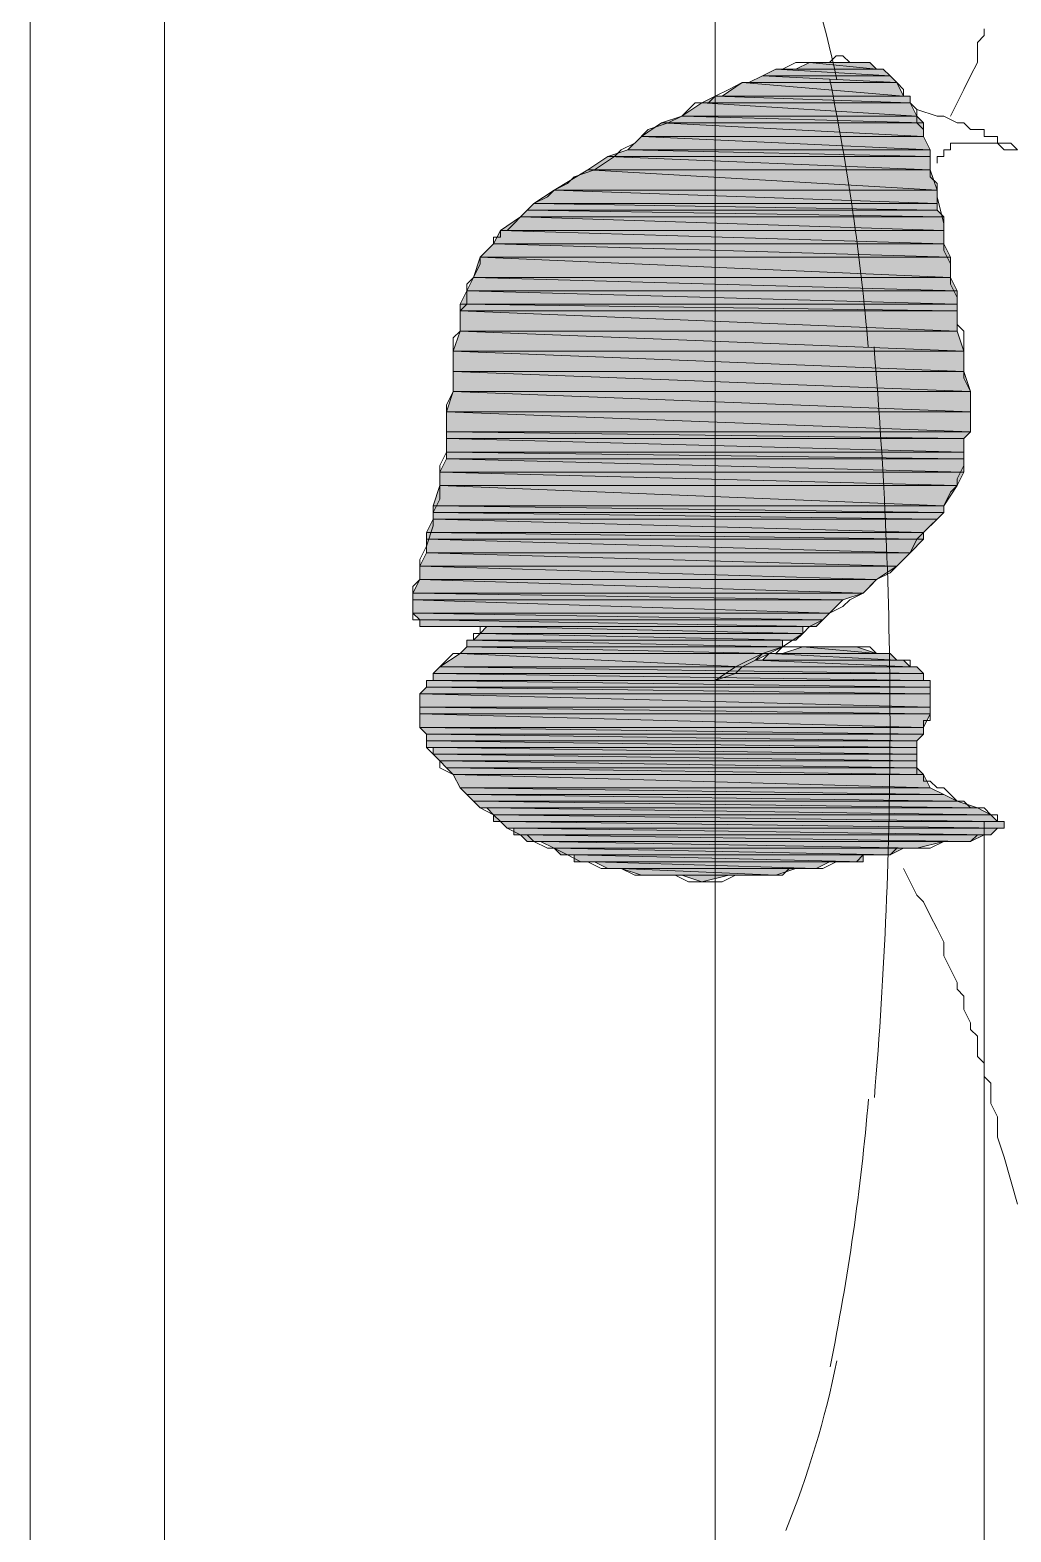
# Model space of a CAD drawing. Header units: millimetres. Extents: x -102235 to 28000, y -9692 to 28742.
# Drawn here: x -80958 to -80340, y 7153 to 8100 of the extents above; entities that cross this region are included whole.
import ezdxf

# ---------------------------------------------------------------- set-up
doc = ezdxf.new("R2010")
doc.units = ezdxf.units.MM
doc.header["$MEASUREMENT"] = 0
doc.layers.add('Drawing & Figure_Pen_No__1', color=7, linetype='Continuous', lineweight=13)
doc.layers.add('Drawing & Figure_Pen_No__141', color=7, linetype='Continuous', lineweight=20)

msp = doc.modelspace()

# ---------------------------------------------------------------- hatches: boundary and pattern name
at = {"layer": 'Drawing & Figure_Pen_No__1', "linetype": 'Continuous', "lineweight": 0, "true_color": 0x000000}
for points in [[(-80467.05, 8079.24), (-80475.52, 8075.01), (-80424.72, 8075.01)], [(-80428.95, 8079.24), (-80467.05, 8079.24), (-80424.72, 8075.01)], [(-80509.38, 8066.54), (-80522.08, 8058.08), (-80407.78, 8058.08)], [(-80412.02, 8066.54), (-80509.38, 8066.54), (-80407.78, 8058.08)], [(-80496.68, 8070.78), (-80505.15, 8066.54), (-80412.02, 8066.54)], [(-80488.22, 8075.01), (-80496.68, 8070.78), (-80416.25, 8070.78)], [(-80416.25, 8070.78), (-80496.68, 8070.78), (-80412.02, 8066.54)], [(-80420.48, 8075.01), (-80488.22, 8075.01), (-80416.25, 8070.78)], [(-80526.32, 8058.08), (-80534.78, 8053.84), (-80403.55, 8053.84)], [(-80403.55, 8058.08), (-80526.32, 8058.08), (-80403.55, 8053.84)], [(-80534.78, 8053.84), (-80547.48, 8045.38), (-80399.32, 8045.38)], [(-80403.55, 8053.84), (-80534.78, 8053.84), (-80399.32, 8045.38)], [(-80560.18, 8041.14), (-80572.88, 8032.68), (-80395.08, 8032.68)], [(-80547.48, 8045.38), (-80560.18, 8041.14), (-80395.08, 8041.14)], [(-80395.08, 8041.14), (-80560.18, 8041.14), (-80395.08, 8032.68)], [(-80399.32, 8045.38), (-80547.48, 8045.38), (-80395.08, 8041.14)], [(-80572.88, 8032.68), (-80581.35, 8024.21), (-80390.85, 8024.21)], [(-80395.08, 8032.68), (-80572.88, 8032.68), (-80390.85, 8024.21)], [(-80594.05, 8019.98), (-80606.75, 8011.51), (-80390.85, 8011.51)], [(-80581.35, 8024.21), (-80594.05, 8019.98), (-80390.85, 8019.98)], [(-80390.85, 8019.98), (-80594.05, 8019.98), (-80390.85, 8011.51)], [(-80390.85, 8024.21), (-80581.35, 8024.21), (-80390.85, 8019.98)], [(-80606.75, 8011.51), (-80627.92, 7998.81), (-80386.62, 7998.81)], [(-80390.85, 8011.51), (-80606.75, 8011.51), (-80386.62, 7998.81)], [(-80627.92, 7998.81), (-80640.62, 7990.34), (-80386.62, 7990.34)], [(-80386.62, 7998.81), (-80627.92, 7998.81), (-80386.62, 7990.34)], [(-80649.08, 7981.88), (-80661.78, 7973.41), (-80382.38, 7973.41)], [(-80644.85, 7986.11), (-80649.08, 7981.88), (-80382.38, 7981.88)], [(-80382.38, 7981.88), (-80649.08, 7981.88), (-80382.38, 7973.41)], [(-80640.62, 7990.34), (-80644.85, 7986.11), (-80386.62, 7986.11)], [(-80386.62, 7986.11), (-80644.85, 7986.11), (-80382.38, 7981.88)], [(-80386.62, 7990.34), (-80640.62, 7990.34), (-80386.62, 7986.11)], [(-80661.78, 7973.41), (-80666.02, 7964.94), (-80382.38, 7964.94)], [(-80382.38, 7973.41), (-80661.78, 7973.41), (-80382.38, 7964.94)], [(-80666.02, 7964.94), (-80674.48, 7956.48), (-80378.15, 7956.48)], [(-80382.38, 7964.94), (-80666.02, 7964.94), (-80378.15, 7956.48)], [(-80674.48, 7956.48), (-80678.72, 7943.78), (-80378.15, 7943.78)], [(-80378.15, 7956.48), (-80674.48, 7956.48), (-80378.15, 7943.78)], [(-80678.72, 7943.78), (-80682.95, 7935.31), (-80373.92, 7935.31)], [(-80378.15, 7943.78), (-80678.72, 7943.78), (-80373.92, 7935.31)], [(-80682.95, 7935.31), (-80687.18, 7926.84), (-80373.92, 7926.84)], [(-80373.92, 7935.31), (-80682.95, 7935.31), (-80373.92, 7926.84)], [(-80373.92, 7926.84), (-80687.18, 7926.84), (-80373.92, 7922.61)], [(-80687.18, 7926.84), (-80687.18, 7922.61), (-80373.92, 7922.61)], [(-80373.92, 7922.61), (-80687.18, 7922.61), (-80373.92, 7909.91)], [(-80687.18, 7922.61), (-80687.18, 7909.91), (-80373.92, 7909.91)], [(-80687.18, 7909.91), (-80691.42, 7897.21), (-80369.68, 7897.21)], [(-80373.92, 7909.91), (-80687.18, 7909.91), (-80369.68, 7897.21)], [(-80369.68, 7897.21), (-80691.42, 7897.21), (-80369.68, 7884.51)], [(-80691.42, 7897.21), (-80691.42, 7884.51), (-80369.68, 7884.51)], [(-80369.68, 7884.51), (-80691.42, 7884.51), (-80365.45, 7871.81)], [(-80691.42, 7884.51), (-80691.42, 7871.81), (-80365.45, 7871.81)], [(-80691.42, 7871.81), (-80695.65, 7859.11), (-80365.45, 7859.11)], [(-80365.45, 7871.81), (-80691.42, 7871.81), (-80365.45, 7859.11)], [(-80365.45, 7859.11), (-80695.65, 7859.11), (-80365.45, 7846.41)], [(-80695.65, 7859.11), (-80695.65, 7846.41), (-80365.45, 7846.41)], [(-80695.65, 7846.41), (-80695.65, 7842.18), (-80369.68, 7842.18)], [(-80365.45, 7846.41), (-80695.65, 7846.41), (-80369.68, 7842.18)], [(-80369.68, 7842.18), (-80695.65, 7842.18), (-80369.68, 7833.71)], [(-80695.65, 7842.18), (-80695.65, 7833.71), (-80369.68, 7833.71)], [(-80695.65, 7829.48), (-80699.88, 7821.01), (-80369.68, 7821.01)], [(-80369.68, 7833.71), (-80695.65, 7833.71), (-80369.68, 7829.48)], [(-80695.65, 7833.71), (-80695.65, 7829.48), (-80369.68, 7829.48)], [(-80369.68, 7829.48), (-80695.65, 7829.48), (-80369.68, 7821.01)], [(-80699.88, 7821.01), (-80699.88, 7812.54), (-80373.92, 7812.54)], [(-80369.68, 7821.01), (-80699.88, 7821.01), (-80373.92, 7812.54)], [(-80699.88, 7812.54), (-80704.12, 7799.84), (-80382.38, 7799.84)], [(-80373.92, 7812.54), (-80699.88, 7812.54), (-80382.38, 7799.84)], [(-80382.38, 7799.84), (-80704.12, 7799.84), (-80382.38, 7795.61)], [(-80704.12, 7799.84), (-80704.12, 7795.61), (-80382.38, 7795.61)], [(-80704.12, 7795.61), (-80704.12, 7791.38), (-80386.62, 7791.38)], [(-80382.38, 7795.61), (-80704.12, 7795.61), (-80386.62, 7791.38)], [(-80704.12, 7791.38), (-80708.35, 7782.91), (-80395.08, 7782.91)], [(-80395.08, 7782.91), (-80708.35, 7782.91), (-80395.08, 7778.68)], [(-80708.35, 7782.91), (-80708.35, 7778.68), (-80395.08, 7778.68)], [(-80386.62, 7791.38), (-80704.12, 7791.38), (-80395.08, 7782.91)], [(-80708.35, 7778.68), (-80708.35, 7770.21), (-80403.55, 7770.21)], [(-80395.08, 7778.68), (-80708.35, 7778.68), (-80403.55, 7770.21)], [(-80708.35, 7770.21), (-80712.58, 7761.74), (-80412.02, 7761.74)], [(-80403.55, 7770.21), (-80708.35, 7770.21), (-80412.02, 7761.74)], [(-80712.58, 7761.74), (-80712.58, 7753.28), (-80424.72, 7753.28)], [(-80412.02, 7761.74), (-80712.58, 7761.74), (-80424.72, 7753.28)], [(-80712.58, 7753.28), (-80716.82, 7744.81), (-80433.18, 7744.81)], [(-80716.82, 7744.81), (-80716.82, 7740.58), (-80445.88, 7740.58)], [(-80433.18, 7744.81), (-80716.82, 7744.81), (-80445.88, 7740.58)], [(-80424.72, 7753.28), (-80712.58, 7753.28), (-80433.18, 7744.81)], [(-80716.82, 7740.58), (-80716.82, 7732.11), (-80454.35, 7732.11)], [(-80445.88, 7740.58), (-80716.82, 7740.58), (-80454.35, 7732.11)], [(-80716.82, 7732.11), (-80712.58, 7727.88), (-80458.58, 7727.88)], [(-80454.35, 7732.11), (-80716.82, 7732.11), (-80458.58, 7727.88)], [(-80712.58, 7727.88), (-80712.58, 7723.64), (-80462.82, 7723.64)], [(-80458.58, 7727.88), (-80712.58, 7727.88), (-80462.82, 7723.64)], [(-80674.48, 7719.41), (-80678.72, 7715.18), (-80475.52, 7715.18)], [(-80670.25, 7723.64), (-80674.48, 7719.41), (-80471.28, 7719.41)], [(-80471.28, 7719.41), (-80674.48, 7719.41), (-80475.52, 7715.18)], [(-80471.28, 7723.64), (-80670.25, 7723.64), (-80471.28, 7719.41)], [(-80687.18, 7706.71), (-80699.88, 7698.24), (-80509.38, 7698.24)], [(-80682.95, 7710.94), (-80687.18, 7706.71), (-80492.45, 7706.71)], [(-80492.45, 7706.71), (-80687.18, 7706.71), (-80509.38, 7698.24)], [(-80483.98, 7715.18), (-80682.95, 7715.18), (-80483.98, 7710.94)], [(-80682.95, 7715.18), (-80682.95, 7710.94), (-80483.98, 7710.94)], [(-80483.98, 7710.94), (-80682.95, 7710.94), (-80492.45, 7706.71)], [(-80492.45, 7706.71), (-80496.68, 7702.48), (-80412.02, 7702.48)], [(-80416.25, 7706.71), (-80492.45, 7706.71), (-80412.02, 7702.48)], [(-80471.28, 7710.94), (-80483.98, 7706.71), (-80424.72, 7706.71)], [(-80437.42, 7710.94), (-80471.28, 7710.94), (-80424.72, 7706.71)], [(-80699.88, 7698.24), (-80704.12, 7694.01), (-80395.08, 7694.01)], [(-80399.32, 7698.24), (-80699.88, 7698.24), (-80395.08, 7694.01)], [(-80500.92, 7702.48), (-80509.38, 7698.24), (-80403.55, 7698.24)], [(-80407.78, 7702.48), (-80500.92, 7702.48), (-80403.55, 7698.24)], [(-80390.85, 7689.78), (-80708.35, 7689.78), (-80390.85, 7685.54)], [(-80708.35, 7689.78), (-80708.35, 7685.54), (-80390.85, 7685.54)], [(-80395.08, 7694.01), (-80704.12, 7694.01), (-80395.08, 7689.78)], [(-80704.12, 7694.01), (-80704.12, 7689.78), (-80395.08, 7689.78)], [(-80708.35, 7685.54), (-80712.58, 7681.31), (-80390.85, 7681.31)], [(-80390.85, 7681.31), (-80712.58, 7681.31), (-80390.85, 7672.84)], [(-80712.58, 7681.31), (-80712.58, 7672.84), (-80390.85, 7672.84)], [(-80390.85, 7685.54), (-80708.35, 7685.54), (-80390.85, 7681.31)], [(-80390.85, 7672.84), (-80712.58, 7672.84), (-80390.85, 7668.61)], [(-80712.58, 7672.84), (-80712.58, 7668.61), (-80390.85, 7668.61)], [(-80712.58, 7668.61), (-80712.58, 7660.14), (-80395.08, 7660.14)], [(-80390.85, 7668.61), (-80712.58, 7668.61), (-80395.08, 7660.14)], [(-80395.08, 7660.14), (-80712.58, 7660.14), (-80395.08, 7655.91)], [(-80712.58, 7660.14), (-80708.35, 7655.91), (-80395.08, 7655.91)], [(-80708.35, 7655.91), (-80708.35, 7651.68), (-80399.32, 7651.68)], [(-80395.08, 7655.91), (-80708.35, 7655.91), (-80399.32, 7651.68)], [(-80399.32, 7651.68), (-80708.35, 7651.68), (-80399.32, 7647.44)], [(-80708.35, 7651.68), (-80708.35, 7647.44), (-80399.32, 7647.44)], [(-80399.32, 7647.44), (-80704.12, 7647.44), (-80399.32, 7643.21)], [(-80704.12, 7647.44), (-80704.12, 7643.21), (-80399.32, 7643.21)], [(-80399.32, 7643.21), (-80704.12, 7643.21), (-80399.32, 7638.98)], [(-80704.12, 7643.21), (-80699.88, 7638.98), (-80399.32, 7638.98)], [(-80399.32, 7638.98), (-80699.88, 7638.98), (-80399.32, 7634.74)], [(-80699.88, 7638.98), (-80695.65, 7634.74), (-80399.32, 7634.74)], [(-80399.32, 7634.74), (-80695.65, 7634.74), (-80395.08, 7630.51)], [(-80695.65, 7634.74), (-80691.42, 7630.51), (-80395.08, 7630.51)], [(-80395.08, 7630.51), (-80691.42, 7630.51), (-80390.85, 7622.04)], [(-80691.42, 7630.51), (-80687.18, 7622.04), (-80390.85, 7622.04)], [(-80390.85, 7622.04), (-80687.18, 7622.04), (-80382.38, 7617.81)], [(-80687.18, 7622.04), (-80682.95, 7617.81), (-80382.38, 7617.81)], [(-80382.38, 7617.81), (-80682.95, 7617.81), (-80373.92, 7613.58)], [(-80682.95, 7617.81), (-80678.72, 7613.58), (-80373.92, 7613.58)], [(-80373.92, 7613.58), (-80678.72, 7613.58), (-80361.22, 7609.34)], [(-80678.72, 7613.58), (-80674.48, 7609.34), (-80361.22, 7609.34)], [(-80361.22, 7609.34), (-80670.25, 7609.34), (-80352.75, 7605.11)], [(-80670.25, 7609.34), (-80666.02, 7605.11), (-80352.75, 7605.11)], [(-80352.75, 7605.11), (-80666.02, 7605.11), (-80348.52, 7600.88)], [(-80666.02, 7605.11), (-80666.02, 7600.88), (-80348.52, 7600.88)], [(-80344.28, 7600.88), (-80661.78, 7600.88), (-80344.28, 7596.64)], [(-80661.78, 7600.88), (-80657.55, 7596.64), (-80344.28, 7596.64)], [(-80653.32, 7596.64), (-80653.32, 7592.41), (-80352.75, 7592.41)], [(-80348.52, 7596.64), (-80653.32, 7596.64), (-80352.75, 7592.41)], [(-80649.08, 7592.41), (-80644.85, 7588.18), (-80365.45, 7588.18)], [(-80356.98, 7592.41), (-80649.08, 7592.41), (-80365.45, 7588.18)], [(-80636.38, 7588.18), (-80627.92, 7583.94), (-80399.32, 7583.94)], [(-80382.38, 7588.18), (-80636.38, 7588.18), (-80399.32, 7583.94)], [(-80627.92, 7583.94), (-80623.68, 7579.71), (-80416.25, 7579.71)], [(-80407.78, 7583.94), (-80627.92, 7583.94), (-80416.25, 7579.71)], [(-80433.18, 7579.71), (-80615.22, 7579.71), (-80433.18, 7575.48)], [(-80615.22, 7579.71), (-80615.22, 7575.48), (-80433.18, 7575.48)], [(-80602.52, 7575.48), (-80594.05, 7571.24), (-80462.82, 7571.24)], [(-80454.35, 7575.48), (-80602.52, 7575.48), (-80462.82, 7571.24)], [(-80585.58, 7571.24), (-80572.88, 7567.01), (-80488.22, 7567.01)], [(-80475.52, 7571.24), (-80585.58, 7571.24), (-80488.22, 7567.01)], [(-80547.48, 7567.01), (-80534.78, 7562.78), (-80517.85, 7567.01)]]:
    msp.add_hatch(color=18, dxfattribs=at).paths.add_polyline_path(points)

# ---------------------------------------------------------------- linework, layer by layer
at = {"layer": 'Drawing & Figure_Pen_No__1', "linetype": 'Continuous', "flags": 128}
for points in [[(-80449.81, 8068.4, 0.047445), (-80483.65, 8179.18)], [(-80429.95, 7900.01, 0.029227), (-80454.26, 8068.62)], [(-80416.25, 7663.61, 0.021071), (-80426.33, 7900.03)], [(-80426.13, 7426.91, 0.021071), (-80416.25, 7663.34)], [(-80454.01, 7257.14, 0.029226), (-80429.85, 7425.76)], [(-80481.92, 7153.82, 0.045788), (-80449.7, 7260.88)]]:
    msp.add_lwpolyline(points, format="xyb", dxfattribs=at)
for points in [[(-80467.05, 8079.24), (-80424.72, 8075.01), (-80475.52, 8075.01)], [(-80458.58, 8079.24), (-80428.95, 8079.24), (-80467.05, 8079.24)], [(-80428.95, 8079.24), (-80467.05, 8079.24)], [(-80467.05, 8079.24), (-80428.95, 8079.24)], [(-80428.95, 8079.24), (-80467.05, 8079.24), (-80424.72, 8075.01)], [(-80454.35, 8079.24), (-80433.18, 8079.24), (-80458.58, 8079.24)], [(-80433.18, 8079.24), (-80458.58, 8079.24), (-80428.95, 8079.24)], [(-80454.35, 8079.24), (-80441.65, 8079.24)], [(-80441.65, 8079.24), (-80454.35, 8079.24), (-80433.18, 8079.24)], [(-80509.38, 8066.54), (-80407.78, 8058.08), (-80522.08, 8058.08)], [(-80412.02, 8066.54), (-80505.15, 8066.54), (-80509.38, 8066.54)], [(-80412.02, 8066.54), (-80509.38, 8066.54), (-80407.78, 8058.08)], [(-80496.68, 8070.78), (-80412.02, 8066.54), (-80505.15, 8066.54)], [(-80505.15, 8066.54), (-80412.02, 8066.54)], [(-80488.22, 8075.01), (-80416.25, 8070.78), (-80496.68, 8070.78)], [(-80416.25, 8070.78), (-80496.68, 8070.78)], [(-80496.68, 8070.78), (-80416.25, 8070.78)], [(-80416.25, 8070.78), (-80496.68, 8070.78), (-80412.02, 8066.54)], [(-80420.48, 8075.01), (-80479.75, 8075.01), (-80488.22, 8075.01)], [(-80420.48, 8075.01), (-80488.22, 8075.01), (-80416.25, 8070.78)], [(-80475.52, 8075.01), (-80420.48, 8075.01), (-80479.75, 8075.01)], [(-80479.75, 8075.01), (-80420.48, 8075.01)], [(-80424.72, 8075.01), (-80475.52, 8075.01), (-80420.48, 8075.01)], [(-80526.32, 8058.08), (-80403.55, 8053.84), (-80534.78, 8053.84)], [(-80522.08, 8058.08), (-80403.55, 8058.08), (-80526.32, 8058.08)], [(-80403.55, 8058.08), (-80526.32, 8058.08), (-80403.55, 8053.84)], [(-80407.78, 8058.08), (-80522.08, 8058.08), (-80403.55, 8058.08)], [(-80534.78, 8053.84), (-80399.32, 8045.38), (-80547.48, 8045.38)], [(-80403.55, 8053.84), (-80534.78, 8053.84), (-80399.32, 8045.38)], [(-80560.18, 8041.14), (-80395.08, 8032.68), (-80572.88, 8032.68)], [(-80547.48, 8045.38), (-80395.08, 8041.14), (-80560.18, 8041.14)], [(-80395.08, 8041.14), (-80560.18, 8041.14), (-80395.08, 8032.68)], [(-80399.32, 8045.38), (-80547.48, 8045.38), (-80395.08, 8041.14)], [(-80572.88, 8032.68), (-80390.85, 8024.21), (-80581.35, 8024.21)], [(-80395.08, 8032.68), (-80572.88, 8032.68), (-80390.85, 8024.21)], [(-80594.05, 8019.98), (-80390.85, 8011.51), (-80606.75, 8011.51)], [(-80581.35, 8024.21), (-80390.85, 8019.98), (-80594.05, 8019.98)], [(-80390.85, 8019.98), (-80594.05, 8019.98), (-80390.85, 8011.51)], [(-80390.85, 8024.21), (-80581.35, 8024.21), (-80390.85, 8019.98)], [(-80606.75, 8011.51), (-80386.62, 7998.81), (-80627.92, 7998.81)], [(-80390.85, 8011.51), (-80606.75, 8011.51), (-80386.62, 7998.81)], [(-80627.92, 7998.81), (-80386.62, 7990.34), (-80640.62, 7990.34)], [(-80386.62, 7998.81), (-80627.92, 7998.81), (-80386.62, 7990.34)], [(-80649.08, 7981.88), (-80382.38, 7973.41), (-80661.78, 7973.41)], [(-80644.85, 7986.11), (-80382.38, 7981.88), (-80649.08, 7981.88)], [(-80382.38, 7981.88), (-80649.08, 7981.88), (-80382.38, 7973.41)], [(-80640.62, 7990.34), (-80386.62, 7986.11), (-80644.85, 7986.11)], [(-80386.62, 7986.11), (-80644.85, 7986.11), (-80382.38, 7981.88)], [(-80386.62, 7990.34), (-80640.62, 7990.34), (-80386.62, 7986.11)], [(-80661.78, 7973.41), (-80382.38, 7964.94), (-80666.02, 7964.94)], [(-80382.38, 7973.41), (-80661.78, 7973.41), (-80382.38, 7964.94)], [(-80666.02, 7964.94), (-80378.15, 7956.48), (-80674.48, 7956.48)], [(-80382.38, 7964.94), (-80666.02, 7964.94), (-80378.15, 7956.48)], [(-80674.48, 7956.48), (-80378.15, 7943.78), (-80678.72, 7943.78)], [(-80378.15, 7956.48), (-80674.48, 7956.48)], [(-80674.48, 7956.48), (-80378.15, 7956.48)], [(-80378.15, 7956.48), (-80674.48, 7956.48), (-80378.15, 7943.78)], [(-80678.72, 7943.78), (-80373.92, 7935.31), (-80682.95, 7935.31)], [(-80378.15, 7943.78), (-80678.72, 7943.78), (-80373.92, 7935.31)], [(-80682.95, 7935.31), (-80373.92, 7926.84), (-80687.18, 7926.84)], [(-80373.92, 7935.31), (-80682.95, 7935.31), (-80373.92, 7926.84)], [(-80373.92, 7926.84), (-80687.18, 7926.84), (-80373.92, 7922.61)], [(-80687.18, 7926.84), (-80373.92, 7922.61), (-80687.18, 7922.61)], [(-80373.92, 7922.61), (-80687.18, 7922.61), (-80373.92, 7909.91)], [(-80687.18, 7922.61), (-80373.92, 7909.91), (-80687.18, 7909.91)], [(-80687.18, 7909.91), (-80369.68, 7897.21), (-80691.42, 7897.21)], [(-80373.92, 7909.91), (-80687.18, 7909.91), (-80369.68, 7897.21)], [(-80369.68, 7897.21), (-80691.42, 7897.21)], [(-80691.42, 7897.21), (-80369.68, 7897.21)], [(-80369.68, 7897.21), (-80691.42, 7897.21), (-80369.68, 7884.51)], [(-80691.42, 7897.21), (-80369.68, 7884.51), (-80691.42, 7884.51)], [(-80369.68, 7884.51), (-80691.42, 7884.51), (-80365.45, 7871.81)], [(-80691.42, 7884.51), (-80365.45, 7871.81), (-80691.42, 7871.81)], [(-80691.42, 7871.81), (-80365.45, 7859.11), (-80695.65, 7859.11)], [(-80365.45, 7871.81), (-80691.42, 7871.81)], [(-80691.42, 7871.81), (-80365.45, 7871.81)], [(-80365.45, 7871.81), (-80691.42, 7871.81), (-80365.45, 7859.11)], [(-80365.45, 7859.11), (-80695.65, 7859.11), (-80365.45, 7846.41)], [(-80695.65, 7859.11), (-80365.45, 7846.41), (-80695.65, 7846.41)], [(-80365.45, 7846.41), (-80695.65, 7846.41), (-80369.68, 7842.18)], [(-80695.65, 7846.41), (-80369.68, 7842.18), (-80695.65, 7842.18)], [(-80369.68, 7842.18), (-80695.65, 7842.18), (-80369.68, 7833.71)], [(-80695.65, 7842.18), (-80369.68, 7833.71), (-80695.65, 7833.71)], [(-80695.65, 7829.48), (-80369.68, 7821.01), (-80699.88, 7821.01)], [(-80369.68, 7833.71), (-80695.65, 7833.71), (-80369.68, 7829.48)], [(-80695.65, 7833.71), (-80369.68, 7829.48), (-80695.65, 7829.48)], [(-80369.68, 7829.48), (-80695.65, 7829.48), (-80369.68, 7821.01)], [(-80369.68, 7821.01), (-80699.88, 7821.01), (-80373.92, 7812.54)], [(-80699.88, 7821.01), (-80373.92, 7812.54), (-80699.88, 7812.54)], [(-80699.88, 7812.54), (-80382.38, 7799.84), (-80704.12, 7799.84)], [(-80373.92, 7812.54), (-80699.88, 7812.54)], [(-80699.88, 7812.54), (-80373.92, 7812.54)], [(-80373.92, 7812.54), (-80699.88, 7812.54), (-80382.38, 7799.84)], [(-80382.38, 7799.84), (-80704.12, 7799.84), (-80382.38, 7795.61)], [(-80704.12, 7799.84), (-80382.38, 7795.61), (-80704.12, 7795.61)], [(-80382.38, 7795.61), (-80704.12, 7795.61), (-80386.62, 7791.38)], [(-80704.12, 7795.61), (-80386.62, 7791.38), (-80704.12, 7791.38)], [(-80704.12, 7791.38), (-80395.08, 7782.91), (-80708.35, 7782.91)], [(-80395.08, 7782.91), (-80708.35, 7782.91), (-80395.08, 7778.68)], [(-80708.35, 7782.91), (-80395.08, 7778.68), (-80708.35, 7778.68)], [(-80386.62, 7791.38), (-80704.12, 7791.38), (-80395.08, 7782.91)], [(-80395.08, 7778.68), (-80708.35, 7778.68), (-80403.55, 7770.21)], [(-80708.35, 7778.68), (-80403.55, 7770.21), (-80708.35, 7770.21)], [(-80708.35, 7770.21), (-80412.02, 7761.74), (-80712.58, 7761.74)], [(-80403.55, 7770.21), (-80708.35, 7770.21), (-80412.02, 7761.74)], [(-80412.02, 7761.74), (-80712.58, 7761.74)], [(-80712.58, 7761.74), (-80412.02, 7761.74)], [(-80412.02, 7761.74), (-80712.58, 7761.74), (-80424.72, 7753.28)], [(-80712.58, 7761.74), (-80424.72, 7753.28), (-80712.58, 7753.28)], [(-80712.58, 7753.28), (-80433.18, 7744.81), (-80716.82, 7744.81)], [(-80433.18, 7744.81), (-80716.82, 7744.81)], [(-80716.82, 7744.81), (-80433.18, 7744.81)], [(-80433.18, 7744.81), (-80716.82, 7744.81), (-80445.88, 7740.58)], [(-80716.82, 7744.81), (-80445.88, 7740.58), (-80716.82, 7740.58)], [(-80424.72, 7753.28), (-80712.58, 7753.28)], [(-80712.58, 7753.28), (-80424.72, 7753.28)], [(-80424.72, 7753.28), (-80712.58, 7753.28), (-80433.18, 7744.81)], [(-80445.88, 7740.58), (-80716.82, 7740.58), (-80454.35, 7732.11)], [(-80716.82, 7740.58), (-80454.35, 7732.11), (-80716.82, 7732.11)], [(-80454.35, 7732.11), (-80716.82, 7732.11), (-80458.58, 7727.88)], [(-80716.82, 7732.11), (-80458.58, 7727.88), (-80712.58, 7727.88)], [(-80458.58, 7727.88), (-80712.58, 7727.88)], [(-80712.58, 7727.88), (-80458.58, 7727.88)], [(-80458.58, 7727.88), (-80712.58, 7727.88), (-80462.82, 7723.64)], [(-80712.58, 7727.88), (-80462.82, 7723.64), (-80712.58, 7723.64)], [(-80462.82, 7723.64), (-80712.58, 7723.64), (-80467.05, 7723.64)], [(-80712.58, 7723.64), (-80467.05, 7723.64), (-80708.35, 7723.64)], [(-80467.05, 7723.64), (-80708.35, 7723.64)], [(-80708.35, 7723.64), (-80467.05, 7723.64)], [(-80678.72, 7723.64), (-80708.35, 7723.64), (-80678.72, 7723.64), (-80708.35, 7723.64), (-80674.48, 7723.64)], [(-80687.18, 7723.64), (-80708.35, 7723.64), (-80687.18, 7723.64), (-80708.35, 7723.64), (-80678.72, 7723.64)], [(-80687.18, 7723.64), (-80708.35, 7723.64)], [(-80708.35, 7723.64), (-80687.18, 7723.64), (-80704.12, 7723.64)], [(-80687.18, 7723.64), (-80691.42, 7723.64), (-80704.12, 7723.64)], [(-80691.42, 7723.64), (-80704.12, 7723.64)], [(-80704.12, 7723.64), (-80691.42, 7723.64), (-80695.65, 7723.64)], [(-80674.48, 7719.41), (-80475.52, 7715.18), (-80678.72, 7715.18)], [(-80467.05, 7723.64), (-80674.48, 7723.64), (-80467.05, 7723.64), (-80674.48, 7723.64)], [(-80674.48, 7723.64), (-80467.05, 7723.64)], [(-80467.05, 7723.64), (-80674.48, 7723.64)], [(-80467.05, 7723.64), (-80674.48, 7723.64)], [(-80674.48, 7723.64), (-80467.05, 7723.64), (-80670.25, 7723.64)], [(-80670.25, 7723.64), (-80471.28, 7719.41), (-80674.48, 7719.41)], [(-80471.28, 7719.41), (-80674.48, 7719.41), (-80475.52, 7715.18)], [(-80471.28, 7723.64), (-80670.25, 7723.64), (-80471.28, 7723.64), (-80670.25, 7723.64), (-80467.05, 7723.64)], [(-80471.28, 7723.64), (-80670.25, 7723.64), (-80471.28, 7719.41)], [(-80687.18, 7706.71), (-80509.38, 7698.24), (-80699.88, 7698.24)], [(-80682.95, 7710.94), (-80492.45, 7706.71), (-80687.18, 7706.71)], [(-80492.45, 7706.71), (-80687.18, 7706.71), (-80509.38, 7698.24)], [(-80678.72, 7715.18), (-80483.98, 7715.18), (-80682.95, 7715.18)], [(-80483.98, 7715.18), (-80682.95, 7715.18), (-80483.98, 7710.94)], [(-80682.95, 7715.18), (-80483.98, 7710.94), (-80682.95, 7710.94)], [(-80483.98, 7710.94), (-80682.95, 7710.94), (-80492.45, 7706.71)], [(-80475.52, 7715.18), (-80678.72, 7715.18), (-80483.98, 7715.18)], [(-80492.45, 7706.71), (-80412.02, 7702.48), (-80496.68, 7702.48)], [(-80483.98, 7706.71), (-80416.25, 7706.71), (-80492.45, 7706.71)], [(-80416.25, 7706.71), (-80492.45, 7706.71), (-80412.02, 7702.48)], [(-80471.28, 7710.94), (-80424.72, 7706.71), (-80483.98, 7706.71)], [(-80424.72, 7706.71), (-80483.98, 7706.71)], [(-80483.98, 7706.71), (-80424.72, 7706.71)], [(-80424.72, 7706.71), (-80483.98, 7706.71), (-80416.25, 7706.71)], [(-80462.82, 7710.94), (-80437.42, 7710.94), (-80471.28, 7710.94)], [(-80437.42, 7710.94), (-80471.28, 7710.94)], [(-80471.28, 7710.94), (-80437.42, 7710.94)], [(-80437.42, 7710.94), (-80471.28, 7710.94), (-80424.72, 7706.71)], [(-80458.58, 7710.94), (-80450.12, 7710.94), (-80462.82, 7710.94)], [(-80450.12, 7710.94), (-80462.82, 7710.94), (-80437.42, 7710.94)], [(-80454.35, 7710.94), (-80458.58, 7710.94)], [(-80454.35, 7710.94), (-80458.58, 7710.94), (-80450.12, 7710.94)], [(-80699.88, 7698.24), (-80395.08, 7694.01), (-80704.12, 7694.01)], [(-80399.32, 7698.24), (-80699.88, 7698.24), (-80395.08, 7694.01)], [(-80500.92, 7702.48), (-80403.55, 7698.24), (-80509.38, 7698.24)], [(-80399.32, 7698.24), (-80509.38, 7698.24), (-80399.32, 7698.24), (-80509.38, 7698.24), (-80403.55, 7698.24)], [(-80496.68, 7702.48), (-80407.78, 7702.48), (-80500.92, 7702.48)], [(-80407.78, 7702.48), (-80500.92, 7702.48), (-80403.55, 7698.24)], [(-80412.02, 7702.48), (-80496.68, 7702.48), (-80407.78, 7702.48)], [(-80704.12, 7689.78), (-80390.85, 7689.78), (-80708.35, 7689.78)], [(-80390.85, 7689.78), (-80708.35, 7689.78), (-80390.85, 7685.54)], [(-80708.35, 7689.78), (-80390.85, 7685.54), (-80708.35, 7685.54)], [(-80395.08, 7694.01), (-80704.12, 7694.01)], [(-80704.12, 7694.01), (-80395.08, 7694.01)], [(-80395.08, 7694.01), (-80704.12, 7694.01), (-80395.08, 7689.78)], [(-80704.12, 7694.01), (-80395.08, 7689.78), (-80704.12, 7689.78)], [(-80395.08, 7689.78), (-80704.12, 7689.78), (-80390.85, 7689.78)], [(-80708.35, 7685.54), (-80390.85, 7681.31), (-80712.58, 7681.31)], [(-80390.85, 7681.31), (-80712.58, 7681.31)], [(-80712.58, 7681.31), (-80390.85, 7681.31)], [(-80390.85, 7681.31), (-80712.58, 7681.31), (-80390.85, 7672.84)], [(-80712.58, 7681.31), (-80390.85, 7672.84), (-80712.58, 7672.84)], [(-80390.85, 7685.54), (-80708.35, 7685.54), (-80390.85, 7681.31)], [(-80390.85, 7672.84), (-80712.58, 7672.84)], [(-80712.58, 7672.84), (-80390.85, 7672.84)], [(-80390.85, 7672.84), (-80712.58, 7672.84), (-80390.85, 7668.61)], [(-80712.58, 7672.84), (-80390.85, 7668.61), (-80712.58, 7668.61)], [(-80390.85, 7668.61), (-80712.58, 7668.61), (-80395.08, 7660.14)], [(-80712.58, 7668.61), (-80395.08, 7660.14), (-80712.58, 7660.14)], [(-80395.08, 7660.14), (-80712.58, 7660.14)], [(-80712.58, 7660.14), (-80395.08, 7660.14)], [(-80395.08, 7660.14), (-80712.58, 7660.14), (-80395.08, 7655.91)], [(-80712.58, 7660.14), (-80395.08, 7655.91), (-80708.35, 7655.91)], [(-80395.08, 7655.91), (-80708.35, 7655.91), (-80399.32, 7651.68)], [(-80708.35, 7655.91), (-80399.32, 7651.68), (-80708.35, 7651.68)], [(-80399.32, 7651.68), (-80708.35, 7651.68), (-80399.32, 7647.44)], [(-80708.35, 7651.68), (-80399.32, 7647.44), (-80708.35, 7647.44)], [(-80399.32, 7647.44), (-80708.35, 7647.44), (-80704.12, 7647.44)], [(-80708.35, 7647.44), (-80399.32, 7647.44)], [(-80399.32, 7647.44), (-80704.12, 7647.44), (-80399.32, 7643.21)], [(-80704.12, 7647.44), (-80399.32, 7643.21), (-80704.12, 7643.21)], [(-80399.32, 7643.21), (-80704.12, 7643.21), (-80399.32, 7638.98)], [(-80704.12, 7643.21), (-80399.32, 7638.98), (-80699.88, 7638.98)], [(-80399.32, 7638.98), (-80699.88, 7638.98), (-80399.32, 7634.74)], [(-80699.88, 7638.98), (-80399.32, 7634.74), (-80695.65, 7634.74)], [(-80399.32, 7634.74), (-80695.65, 7634.74), (-80395.08, 7630.51)], [(-80695.65, 7634.74), (-80395.08, 7630.51), (-80691.42, 7630.51)], [(-80395.08, 7630.51), (-80691.42, 7630.51)], [(-80691.42, 7630.51), (-80395.08, 7630.51)], [(-80395.08, 7630.51), (-80691.42, 7630.51), (-80390.85, 7622.04)], [(-80691.42, 7630.51), (-80390.85, 7622.04), (-80687.18, 7622.04)], [(-80390.85, 7622.04), (-80687.18, 7622.04), (-80382.38, 7617.81)], [(-80687.18, 7622.04), (-80382.38, 7617.81), (-80682.95, 7617.81)], [(-80382.38, 7617.81), (-80682.95, 7617.81)], [(-80682.95, 7617.81), (-80382.38, 7617.81)], [(-80382.38, 7617.81), (-80682.95, 7617.81), (-80373.92, 7613.58)], [(-80682.95, 7617.81), (-80373.92, 7613.58), (-80678.72, 7613.58)], [(-80373.92, 7613.58), (-80678.72, 7613.58), (-80361.22, 7609.34)], [(-80678.72, 7613.58), (-80361.22, 7609.34), (-80674.48, 7609.34)], [(-80361.22, 7609.34), (-80674.48, 7609.34), (-80670.25, 7609.34)], [(-80674.48, 7609.34), (-80361.22, 7609.34)], [(-80361.22, 7609.34), (-80670.25, 7609.34), (-80352.75, 7605.11)], [(-80670.25, 7609.34), (-80352.75, 7605.11), (-80666.02, 7605.11)], [(-80352.75, 7605.11), (-80666.02, 7605.11), (-80348.52, 7600.88)], [(-80666.02, 7605.11), (-80348.52, 7600.88), (-80666.02, 7600.88)], [(-80348.52, 7600.88), (-80666.02, 7600.88), (-80661.78, 7600.88)], [(-80666.02, 7600.88), (-80348.52, 7600.88)], [(-80344.28, 7600.88), (-80661.78, 7600.88), (-80344.28, 7600.88), (-80661.78, 7600.88), (-80348.52, 7600.88)], [(-80344.28, 7600.88), (-80661.78, 7600.88), (-80344.28, 7596.64)], [(-80661.78, 7600.88), (-80344.28, 7596.64), (-80657.55, 7596.64)], [(-80344.28, 7596.64), (-80657.55, 7596.64), (-80348.52, 7596.64)], [(-80657.55, 7596.64), (-80348.52, 7596.64), (-80653.32, 7596.64)], [(-80348.52, 7596.64), (-80653.32, 7596.64), (-80352.75, 7592.41)], [(-80653.32, 7596.64), (-80352.75, 7592.41), (-80653.32, 7592.41)], [(-80352.75, 7592.41), (-80653.32, 7592.41), (-80649.08, 7592.41)], [(-80653.32, 7592.41), (-80352.75, 7592.41)], [(-80356.98, 7592.41), (-80649.08, 7592.41), (-80356.98, 7592.41), (-80649.08, 7592.41), (-80352.75, 7592.41)], [(-80356.98, 7592.41), (-80649.08, 7592.41), (-80365.45, 7588.18)], [(-80649.08, 7592.41), (-80365.45, 7588.18), (-80644.85, 7588.18)], [(-80365.45, 7588.18), (-80644.85, 7588.18), (-80373.92, 7588.18)], [(-80644.85, 7588.18), (-80373.92, 7588.18), (-80640.62, 7588.18)], [(-80373.92, 7588.18), (-80640.62, 7588.18)], [(-80640.62, 7588.18), (-80373.92, 7588.18)], [(-80373.92, 7588.18), (-80640.62, 7588.18), (-80382.38, 7588.18)], [(-80640.62, 7588.18), (-80382.38, 7588.18), (-80636.38, 7588.18)], [(-80382.38, 7588.18), (-80636.38, 7588.18), (-80399.32, 7583.94)], [(-80636.38, 7588.18), (-80399.32, 7583.94), (-80627.92, 7583.94)], [(-80407.78, 7583.94), (-80627.92, 7583.94), (-80407.78, 7583.94), (-80627.92, 7583.94), (-80399.32, 7583.94)], [(-80407.78, 7583.94), (-80627.92, 7583.94), (-80416.25, 7579.71)], [(-80627.92, 7583.94), (-80416.25, 7579.71), (-80623.68, 7579.71)], [(-80416.25, 7579.71), (-80623.68, 7579.71), (-80433.18, 7579.71)], [(-80623.68, 7579.71), (-80433.18, 7579.71), (-80615.22, 7579.71)], [(-80433.18, 7579.71), (-80615.22, 7579.71), (-80433.18, 7575.48)], [(-80615.22, 7579.71), (-80433.18, 7575.48), (-80615.22, 7575.48)], [(-80433.18, 7575.48), (-80615.22, 7575.48), (-80450.12, 7575.48)], [(-80615.22, 7575.48), (-80450.12, 7575.48), (-80602.52, 7575.48)], [(-80454.35, 7575.48), (-80602.52, 7575.48), (-80454.35, 7575.48), (-80602.52, 7575.48), (-80450.12, 7575.48)], [(-80454.35, 7575.48), (-80602.52, 7575.48), (-80462.82, 7571.24)], [(-80602.52, 7575.48), (-80462.82, 7571.24), (-80594.05, 7571.24)], [(-80462.82, 7571.24), (-80594.05, 7571.24), (-80471.28, 7571.24)], [(-80594.05, 7571.24), (-80471.28, 7571.24), (-80589.82, 7571.24)], [(-80471.28, 7571.24), (-80589.82, 7571.24), (-80475.52, 7571.24)], [(-80589.82, 7571.24), (-80475.52, 7571.24), (-80585.58, 7571.24)], [(-80475.52, 7571.24), (-80585.58, 7571.24), (-80488.22, 7567.01)], [(-80585.58, 7571.24), (-80488.22, 7567.01), (-80572.88, 7567.01)], [(-80488.22, 7567.01), (-80572.88, 7567.01)], [(-80572.88, 7567.01), (-80488.22, 7567.01)], [(-80488.22, 7567.01), (-80572.88, 7567.01), (-80500.92, 7567.01)], [(-80572.88, 7567.01), (-80500.92, 7567.01), (-80560.18, 7567.01)], [(-80500.92, 7567.01), (-80560.18, 7567.01), (-80513.62, 7567.01)], [(-80560.18, 7567.01), (-80513.62, 7567.01), (-80547.48, 7567.01)], [(-80513.62, 7567.01), (-80517.85, 7567.01), (-80547.48, 7567.01)], [(-80517.85, 7567.01), (-80547.48, 7567.01)], [(-80547.48, 7567.01), (-80517.85, 7567.01), (-80534.78, 7562.78)]]:
    msp.add_lwpolyline(points, close=True, dxfattribs=at)
at = {"layer": 'Drawing & Figure_Pen_No__141', "linetype": 'Continuous', "flags": 128}
for points in [[(-80958.12, 6898.14), (-80958.12, 10644.64)], [(-80873.45, 7109.81), (-80873.45, 10437.21)], [(-80526.32, 8176.61), (-80526.32, 7109.81)], [(-80378.15, 8045.38), (-80369.68, 8062.31), (-80365.45, 8070.78), (-80361.22, 8079.24), (-80361.22, 8091.94), (-80356.98, 8096.18), (-80356.98, 8100.41)], [(-80386.62, 8015.74), (-80386.62, 8019.98), (-80382.38, 8019.98), (-80382.38, 8024.21), (-80378.15, 8024.21), (-80378.15, 8028.44), (-80373.92, 8028.44), (-80369.68, 8028.44), (-80365.45, 8028.44), (-80361.22, 8028.44), (-80356.98, 8028.44), (-80352.75, 8028.44), (-80348.52, 8028.44), (-80344.28, 8024.21), (-80340.05, 8024.21), (-80335.82, 8024.21), (-80340.05, 8028.44), (-80344.28, 8028.44), (-80348.52, 8028.44), (-80348.52, 8032.68), (-80352.75, 8032.68), (-80356.98, 8032.68), (-80356.98, 8036.91), (-80365.45, 8036.91), (-80369.68, 8041.14), (-80373.92, 8041.14), (-80382.38, 8045.38), (-80386.62, 8045.38), (-80399.32, 8049.61)], [(-80356.98, 7600.88), (-80356.98, 7147.91)], [(-80407.78, 7571.24), (-80399.32, 7554.31), (-80395.08, 7550.08), (-80390.85, 7541.61), (-80386.62, 7533.14), (-80382.38, 7524.68), (-80382.38, 7516.21), (-80378.15, 7507.74), (-80373.92, 7499.28), (-80373.92, 7495.04), (-80369.68, 7490.81), (-80369.68, 7486.58), (-80369.68, 7482.34), (-80365.45, 7473.88), (-80365.45, 7469.64), (-80361.22, 7465.41), (-80361.22, 7461.18), (-80361.22, 7452.71), (-80356.98, 7448.48), (-80356.98, 7440.01), (-80352.75, 7435.78), (-80352.75, 7427.31), (-80352.75, 7423.08), (-80348.52, 7414.61), (-80348.52, 7401.91), (-80344.28, 7389.21), (-80335.82, 7359.58)]]:
    msp.add_lwpolyline(points, dxfattribs=at)
msp.add_lwpolyline([(-80526.32, 7689.78), (-80513.62, 7698.24), (-80496.68, 7706.71), (-80483.98, 7710.94), (-80471.28, 7719.41), (-80467.05, 7723.64), (-80458.58, 7727.88), (-80454.35, 7732.11), (-80445.88, 7736.34), (-80441.65, 7740.58), (-80433.18, 7744.81), (-80428.95, 7749.04), (-80424.72, 7753.28), (-80416.25, 7757.51), (-80412.02, 7761.74), (-80407.78, 7765.98), (-80403.55, 7770.21), (-80399.32, 7778.68), (-80395.08, 7782.91), (-80390.85, 7787.14), (-80386.62, 7791.38), (-80382.38, 7795.61), (-80382.38, 7799.84), (-80378.15, 7808.31), (-80373.92, 7812.54), (-80373.92, 7816.78), (-80369.68, 7825.24), (-80369.68, 7829.48), (-80369.68, 7833.71), (-80369.68, 7842.18), (-80365.45, 7846.41), (-80365.45, 7854.88), (-80365.45, 7859.11), (-80365.45, 7867.58), (-80365.45, 7871.81), (-80369.68, 7880.28), (-80369.68, 7888.74), (-80369.68, 7892.98), (-80369.68, 7901.44), (-80369.68, 7909.91), (-80373.92, 7914.14), (-80373.92, 7922.61), (-80373.92, 7931.08), (-80378.15, 7939.54), (-80378.15, 7943.78), (-80378.15, 7952.24), (-80382.38, 7960.71), (-80382.38, 7977.64), (-80386.62, 7994.58), (-80386.62, 8003.04), (-80390.85, 8007.28), (-80390.85, 8015.74), (-80390.85, 8024.21), (-80395.08, 8032.68), (-80395.08, 8036.91), (-80399.32, 8041.14), (-80399.32, 8045.38), (-80399.32, 8049.61), (-80403.55, 8053.84), (-80403.55, 8058.08), (-80407.78, 8058.08), (-80407.78, 8062.31), (-80412.02, 8066.54), (-80416.25, 8070.78), (-80420.48, 8075.01), (-80424.72, 8075.01), (-80428.95, 8079.24), (-80433.18, 8079.24), (-80437.42, 8079.24), (-80441.65, 8079.24), (-80445.88, 8083.48), (-80450.12, 8083.48), (-80454.35, 8079.24), (-80458.58, 8079.24), (-80462.82, 8079.24), (-80467.05, 8079.24), (-80471.28, 8079.24), (-80475.52, 8079.24), (-80483.98, 8075.01), (-80488.22, 8075.01), (-80496.68, 8070.78), (-80505.15, 8066.54), (-80509.38, 8066.54), (-80517.85, 8062.31), (-80526.32, 8058.08), (-80530.55, 8053.84), (-80539.02, 8053.84), (-80543.25, 8049.61), (-80547.48, 8045.38), (-80555.95, 8041.14), (-80568.65, 8036.91), (-80577.12, 8028.44), (-80585.58, 8024.21), (-80589.82, 8019.98), (-80602.52, 8011.51), (-80615.22, 8007.28), (-80619.45, 8003.04), (-80627.92, 7998.81), (-80632.15, 7994.58), (-80640.62, 7990.34), (-80644.85, 7986.11), (-80649.08, 7981.88), (-80653.32, 7977.64), (-80657.55, 7973.41), (-80661.78, 7973.41), (-80661.78, 7969.18), (-80666.02, 7969.18), (-80666.02, 7964.94), (-80670.25, 7960.71), (-80674.48, 7956.48), (-80674.48, 7952.24), (-80678.72, 7943.78), (-80682.95, 7939.54), (-80682.95, 7935.31), (-80682.95, 7926.84), (-80687.18, 7922.61), (-80687.18, 7918.38), (-80687.18, 7909.91), (-80691.42, 7905.68), (-80691.42, 7897.21), (-80691.42, 7892.98), (-80691.42, 7884.51), (-80691.42, 7880.28), (-80691.42, 7871.81), (-80695.65, 7863.34), (-80695.65, 7859.11), (-80695.65, 7850.64), (-80695.65, 7842.18), (-80695.65, 7833.71), (-80699.88, 7825.24), (-80699.88, 7816.78), (-80699.88, 7812.54), (-80699.88, 7804.08), (-80704.12, 7795.61), (-80704.12, 7787.14), (-80708.35, 7774.44), (-80712.58, 7765.98), (-80712.58, 7757.51), (-80712.58, 7753.28), (-80716.82, 7749.04), (-80716.82, 7744.81), (-80716.82, 7740.58), (-80716.82, 7736.34), (-80716.82, 7732.11), (-80716.82, 7727.88), (-80712.58, 7727.88), (-80712.58, 7723.64), (-80708.35, 7723.64), (-80704.12, 7723.64), (-80699.88, 7723.64), (-80695.65, 7723.64), (-80691.42, 7723.64), (-80687.18, 7723.64), (-80682.95, 7723.64), (-80678.72, 7723.64), (-80674.48, 7723.64), (-80670.25, 7723.64), (-80674.48, 7723.64), (-80674.48, 7719.41), (-80678.72, 7719.41), (-80678.72, 7715.18), (-80682.95, 7715.18), (-80682.95, 7710.94), (-80687.18, 7706.71), (-80691.42, 7706.71), (-80695.65, 7702.48), (-80699.88, 7698.24), (-80704.12, 7694.01), (-80704.12, 7689.78), (-80708.35, 7689.78), (-80708.35, 7685.54), (-80712.58, 7681.31), (-80712.58, 7677.08), (-80712.58, 7672.84), (-80712.58, 7668.61), (-80712.58, 7664.38), (-80712.58, 7660.14), (-80708.35, 7655.91), (-80708.35, 7651.68), (-80708.35, 7647.44), (-80704.12, 7643.21), (-80699.88, 7638.98), (-80699.88, 7634.74), (-80691.42, 7630.51), (-80687.18, 7622.04), (-80682.95, 7617.81), (-80678.72, 7613.58), (-80674.48, 7609.34), (-80666.02, 7605.11), (-80661.78, 7600.88), (-80657.55, 7596.64), (-80649.08, 7592.41), (-80644.85, 7592.41), (-80640.62, 7588.18), (-80632.15, 7583.94), (-80627.92, 7583.94), (-80619.45, 7579.71), (-80610.98, 7575.48), (-80606.75, 7575.48), (-80598.28, 7571.24), (-80594.05, 7571.24), (-80585.58, 7571.24), (-80577.12, 7567.01), (-80572.88, 7567.01), (-80564.42, 7567.01), (-80555.95, 7567.01), (-80551.72, 7567.01), (-80543.25, 7562.78), (-80539.02, 7562.78), (-80530.55, 7562.78), (-80526.32, 7562.78), (-80522.08, 7562.78), (-80513.62, 7567.01), (-80509.38, 7567.01), (-80500.92, 7567.01), (-80496.68, 7567.01), (-80492.45, 7567.01), (-80483.98, 7567.01), (-80479.75, 7571.24), (-80471.28, 7571.24), (-80467.05, 7571.24), (-80458.58, 7571.24), (-80450.12, 7575.48), (-80441.65, 7575.48), (-80437.42, 7575.48), (-80433.18, 7579.71), (-80428.95, 7579.71), (-80424.72, 7579.71), (-80420.48, 7579.71), (-80416.25, 7579.71), (-80412.02, 7583.94), (-80403.55, 7583.94), (-80399.32, 7583.94), (-80390.85, 7583.94), (-80382.38, 7588.18), (-80378.15, 7588.18), (-80373.92, 7588.18), (-80369.68, 7588.18), (-80365.45, 7588.18), (-80361.22, 7592.41), (-80356.98, 7592.41), (-80352.75, 7592.41), (-80348.52, 7596.64), (-80344.28, 7596.64), (-80344.28, 7600.88), (-80348.52, 7600.88), (-80348.52, 7605.11), (-80352.75, 7605.11), (-80356.98, 7609.34), (-80361.22, 7609.34), (-80365.45, 7609.34), (-80369.68, 7613.58), (-80373.92, 7613.58), (-80378.15, 7617.81), (-80382.38, 7622.04), (-80386.62, 7622.04), (-80390.85, 7626.28), (-80395.08, 7626.28), (-80395.08, 7630.51), (-80399.32, 7630.51), (-80399.32, 7634.74), (-80399.32, 7638.98), (-80399.32, 7643.21), (-80399.32, 7647.44), (-80399.32, 7651.68), (-80395.08, 7655.91), (-80395.08, 7664.38), (-80390.85, 7664.38), (-80390.85, 7668.61), (-80390.85, 7672.84), (-80390.85, 7677.08), (-80390.85, 7681.31), (-80390.85, 7685.54), (-80390.85, 7689.78), (-80395.08, 7689.78), (-80395.08, 7694.01), (-80399.32, 7698.24), (-80403.55, 7698.24), (-80403.55, 7702.48), (-80407.78, 7702.48), (-80412.02, 7702.48), (-80416.25, 7706.71), (-80420.48, 7706.71), (-80424.72, 7706.71), (-80428.95, 7710.94), (-80433.18, 7710.94), (-80437.42, 7710.94), (-80441.65, 7710.94), (-80445.88, 7710.94), (-80450.12, 7710.94), (-80454.35, 7710.94), (-80458.58, 7710.94), (-80462.82, 7710.94), (-80467.05, 7710.94), (-80471.28, 7710.94), (-80475.52, 7710.94), (-80479.75, 7710.94), (-80483.98, 7710.94), (-80488.22, 7706.71), (-80492.45, 7706.71), (-80496.68, 7706.71), (-80500.92, 7702.48), (-80509.38, 7698.24), (-80513.62, 7694.01)], close=True, dxfattribs=at)

doc.saveas('drawing.dxf')
